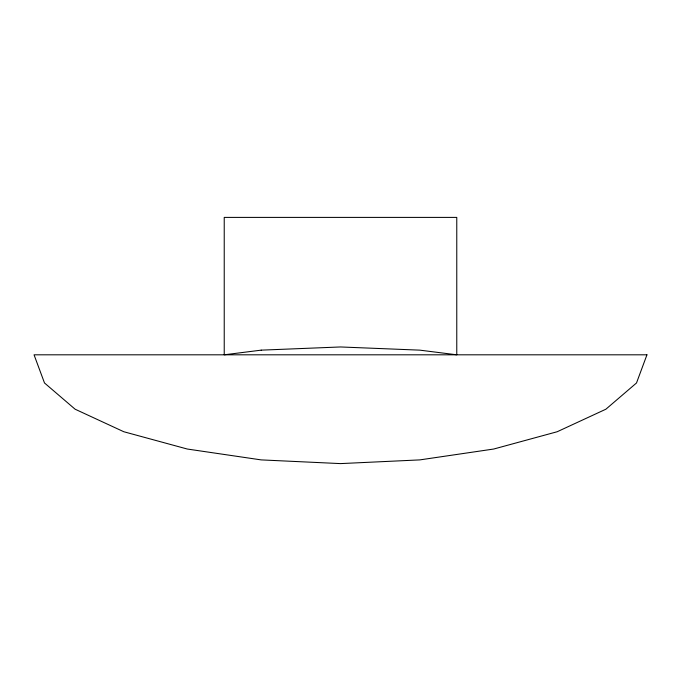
<?xml version="1.0" encoding="UTF-8"?>
<svg xmlns="http://www.w3.org/2000/svg" width="681" height="681" viewBox="0 0 681 681"><rect width="100%" height="100%" fill="white"/><g stroke="black" fill="none" stroke-linecap="round" stroke-linejoin="round"><path stroke-width="1.02" d="M646.95 354.81L636.505 382.969L605.894 409.204L557.194 431.737L493.725 449.026L419.811 459.896L340.5 463.599L261.189 459.896L187.275 449.026L123.806 431.737L75.106 409.204L44.495 382.969L34.05 354.81L646.95 354.81M261.189 350.145L224.228 354.81L224.228 217.401L456.772 217.401L456.772 354.81L419.811 350.145L340.5 346.961L261.189 350.145"/></g></svg>
